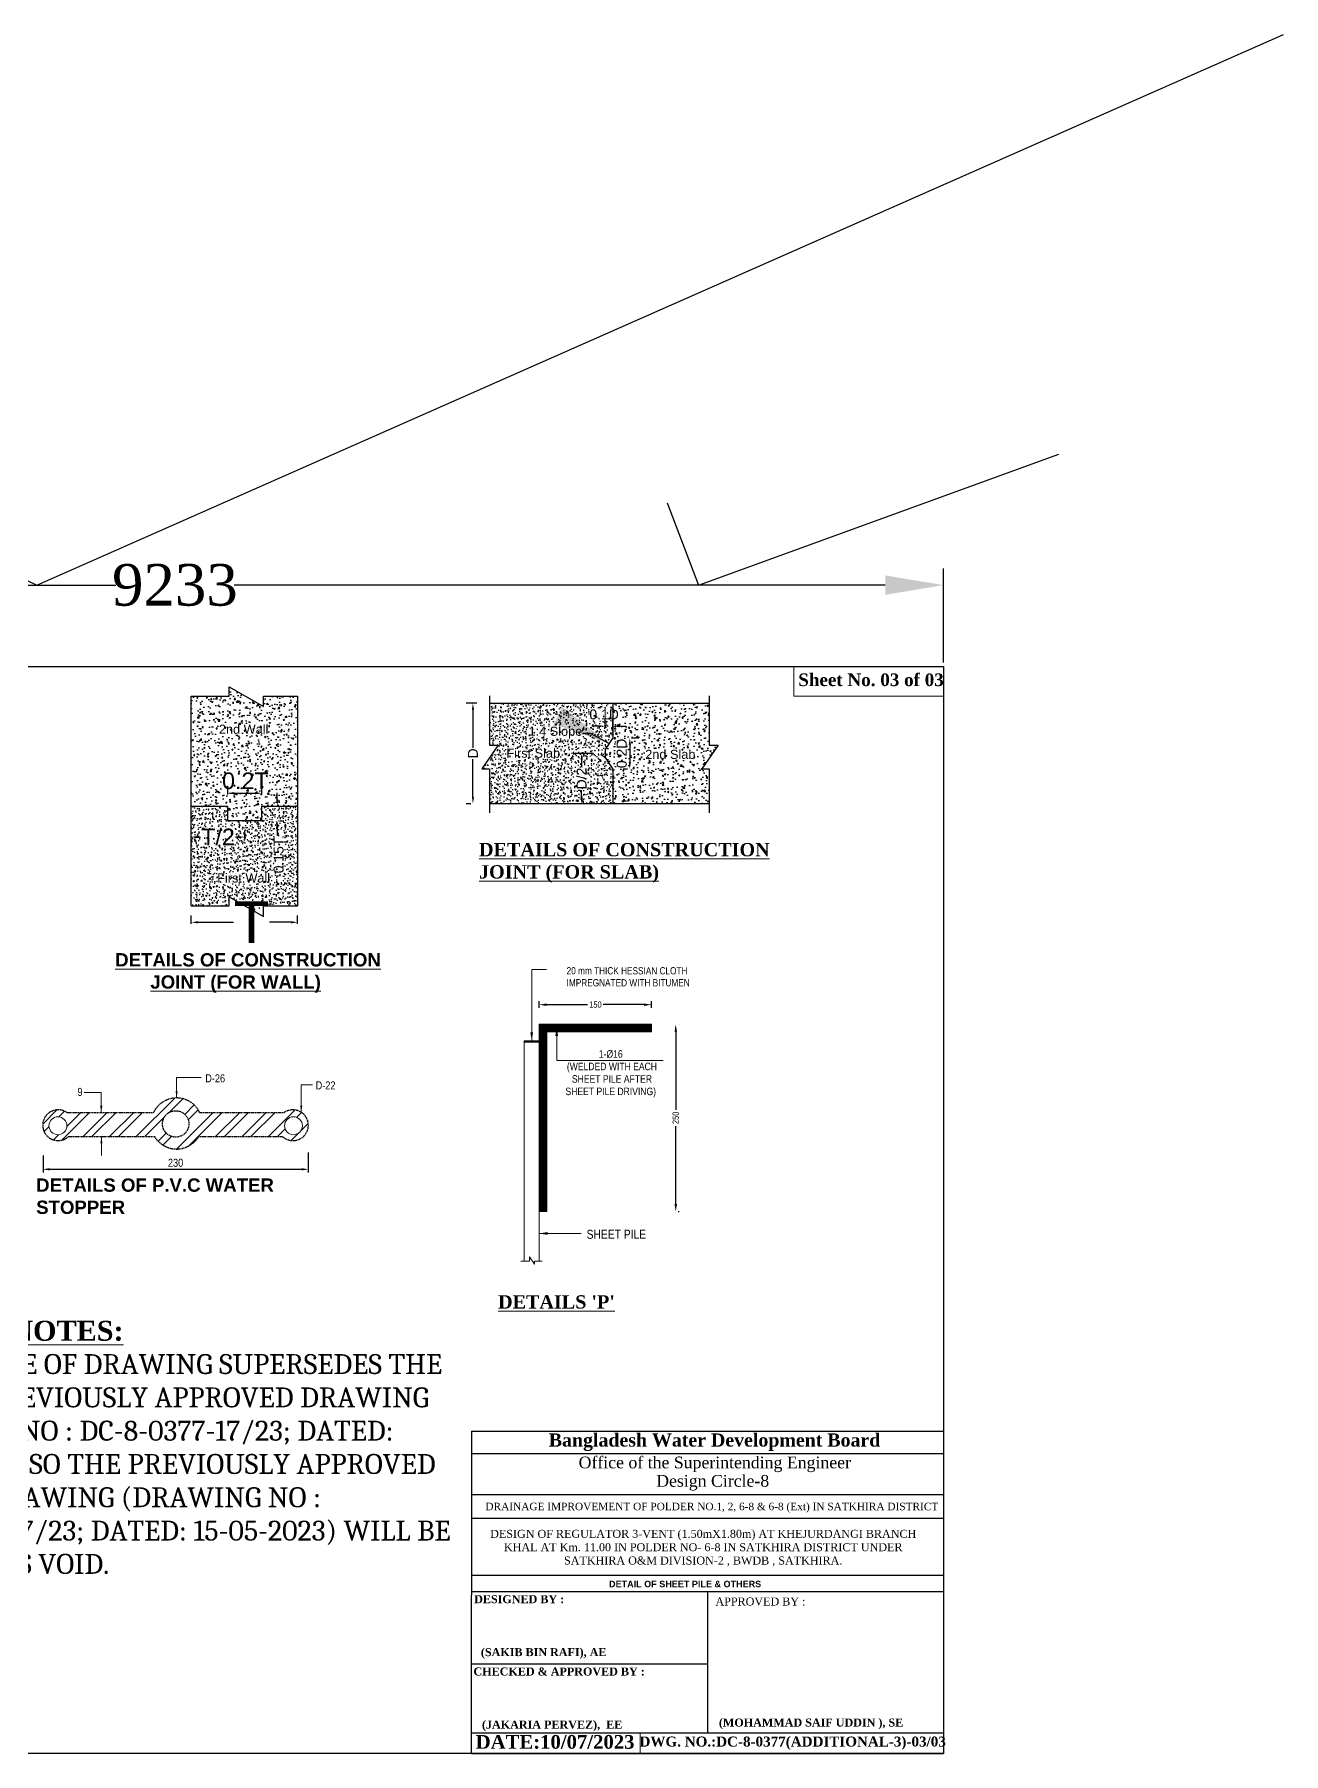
# Model space of a CAD drawing. Extents: x -119161 to 3778985, y -718511 to -30958.
# Drawn here: x 2920370 to 2927873, y -694622 to -684295 of the extents above; entities that cross this region are included whole.
import ezdxf

# ---------------------------------------------------------------- set-up
doc = ezdxf.new("R2010")
doc.units = 0
doc.header["$MEASUREMENT"] = 0
doc.linetypes.add('DASHED2', pattern=[9.525, 6.35, -3.175])
doc.layers.get('0').update_dxf_attribs({"linetype": 'CONTINUOUS'})
doc.layers.get('DEFPOINTS').update_dxf_attribs({"linetype": 'CONTINUOUS'})
for name, color, linetype, lineweight in [('Dim', 7, 'CONTINUOUS', 9), ('Left Bank Profile', 7, 'CONTINUOUS', 25), ('TEXT-ROOM', 4, 'CONTINUOUS', 5)]:
    doc.layers.add(name, color=color, linetype=linetype, lineweight=lineweight)
for name, color, linetype in [('DOTTED', 240, 'DASHED2'), ('LINE', 7, 'CONTINUOUS'), ('TEXT', 10, 'CONTINUOUS')]:
    doc.layers.add(name, color=color, linetype=linetype)
doc.styles.add('1-2', font='arial.ttf')
doc.styles.add('ARIAL', font='ARIALN.TTF')
doc.styles.add('Arial-25', font='arial.ttf')
doc.styles.add('DIM', font='isocp3.shx')
doc.styles.get("Standard").update_dxf_attribs({"font": 'times.ttf', "height": 250})
doc.dimstyles.new('1-2', dxfattribs={"dimtxt": 240, "dimasz": 360, "dimexe": 120, "dimexo": 120, "dimgap": 24, "dimtad": 1, "dimdec": 0, "dimzin": 3, "dimdsep": 46, "dimtxsty": '1-2', "dimblk": 'DOTSMALL', "dimcen": 0, "dimdle": 120, "dimclrd": 256, "dimclre": 256, "dimclrt": 6, "dimadec": 0, "dimazin": 0, "dimtfac": 0.6, "dimtdec": 0, "dimtofl": 0, "dimtmove": 2, "dimatfit": 3, "dimfxl": 2, "dimfrac": 1, "dimtolj": 1, "dimtzin": 0, "dimlwd": 13, "dimlwe": 13, "dimarcsym": 0})
doc.dimstyles.new('3', dxfattribs={"dimtxt": 225, "dimasz": 350, "dimexe": 100, "dimexo": 25, "dimgap": 9, "dimtad": 0, "dimdec": 0, "dimzin": 0, "dimdsep": 46, "dimtxsty": 'Standard', "dimcen": 0, "dimclrt": 256, "dimadec": 0, "dimazin": 0, "dimtfac": 1, "dimtdec": 0, "dimtofl": 0, "dimtmove": 2, "dimatfit": 3, "dimfxl": 1, "dimtolj": 1, "dimtzin": 0, "dimarcsym": 0})
doc.dimstyles.new('dim_20', dxfattribs={"dimtxt": 40, "dimasz": 40, "dimexe": 20, "dimexo": 20, "dimgap": 15, "dimtad": 1, "dimdec": 0, "dimzin": 0, "dimdsep": 46, "dimtxsty": 'DIM', "dimcen": 150, "dimclrd": 5, "dimclre": 5, "dimclrt": 7, "dimadec": 0, "dimazin": 0, "dimtfac": 1, "dimtdec": 0, "dimtmove": 0, "dimatfit": 3, "dimfxl": 20, "dimtolj": 1, "dimtzin": 0, "dimarcsym": 0})

# ---------------------------------------------------------------- blocks, each defined once
blk = doc.blocks.new('*D475')
at = {"layer": 'DEFPOINTS', "color": 0, "linetype": 'Continuous', "lineweight": -2}
for p in [(2920422, -691009), (2922015, -690991), (2922015, -691112)]:
    blk.add_point(p, dxfattribs=at)
at = {"layer": 'Dim', "color": 5, "linetype": 'Continuous', "lineweight": -2}
for p, q in [((2920422, -691029), (2920422, -691132)), ((2922015, -691011), (2922015, -691132)), ((2920462, -691112), (2921975, -691112))]:
    blk.add_line(p, q, dxfattribs=at)
for points in [[(2920462, -691105), (2920462, -691119), (2920422, -691112)], [(2921975, -691105), (2921975, -691119), (2922015, -691112)]]:
    blk.add_solid(points, dxfattribs=at)
at = {"layer": 'Dim', "color": 7, "linetype": 'Continuous', "insert": (2921218, -691073), "char_height": 48, "attachment_point": 5, "style": 'ARIAL'}
blk.add_mtext('\\A1;230', dxfattribs=at)
blk = doc.blocks.new('_DotSmall')
at = {"color": 0, "linetype": 'ByBlock', "const_width": 0.5}
blk.add_lwpolyline([(-0.0625, 0, 1), (0.0625, 0, 1)], format="xyb", close=True, dxfattribs=at)
blk = doc.blocks.new('*D476')
at = {"layer": 'DEFPOINTS', "color": 0, "lineweight": -2}
for p in [(2921312, -689662), (2921951, -689628), (2921951, -689662)]:
    blk.add_point(p, dxfattribs=at)
at = {"layer": 'LINE', "color": 0, "lineweight": -2}
for p, q in [((2921312, -689637), (2921312, -689588)), ((2921951, -689637), (2921951, -689588))]:
    blk.add_line(p, q, dxfattribs=at)
at = {"layer": 'LINE', "color": 0}
for p, q in [((2921352, -689628), (2921565, -689628)), ((2921911, -689628), (2921782, -689628))]:
    blk.add_line(p, q, dxfattribs=at)
at = {"layer": 'LINE', "color": 0, "lineweight": -2}
for points in [[(2921352, -689622), (2921352, -689635), (2921312, -689628)], [(2921911, -689622), (2921911, -689635), (2921951, -689628)]]:
    blk.add_solid(points, dxfattribs=at)
at = {"layer": 'LINE', "lineweight": -2, "insert": (2921674, -689628), "char_height": 250, "attachment_point": 5}
blk.add_mtext('\\A1;{\\fArial|b0|i0|c0|p34;T}', dxfattribs=at)
blk = doc.blocks.new('*D477')
at = {"layer": 'DEFPOINTS', "color": 0, "lineweight": -2}
for p in [(2921312, -689150), (2921634, -689116), (2921634, -689150)]:
    blk.add_point(p, dxfattribs=at)
at = {"layer": 'LINE', "color": 0, "lineweight": -2}
for p, q in [((2921312, -689125), (2921312, -689076)), ((2921634, -689125), (2921634, -689076))]:
    blk.add_line(p, q, dxfattribs=at)
at = {"layer": 'LINE', "color": 0}
for p, q in [((2921352, -689116), (2921368, -689116)), ((2921594, -689116), (2921577, -689116))]:
    blk.add_line(p, q, dxfattribs=at)
at = {"layer": 'LINE', "color": 0, "lineweight": -2}
for points in [[(2921352, -689110), (2921352, -689123), (2921312, -689116)], [(2921594, -689110), (2921594, -689123), (2921634, -689116)]]:
    blk.add_solid(points, dxfattribs=at)
at = {"layer": 'LINE', "lineweight": -2, "insert": (2921473, -689116), "char_height": 250, "attachment_point": 5}
blk.add_mtext('\\A1;{\\fArial|b0|i0|c0|p34;\\H0.4x;T/2}', dxfattribs=at)
blk = doc.blocks.new('*D478')
at = {"layer": 'DEFPOINTS', "color": 0, "lineweight": -2}
for p in [(2921531, -688886), (2921736, -688853), (2921736, -688886)]:
    blk.add_point(p, dxfattribs=at)
at = {"layer": 'LINE', "color": 0, "lineweight": -2}
for p, q in [((2921531, -688861), (2921531, -688813)), ((2921736, -688861), (2921736, -688813))]:
    blk.add_line(p, q, dxfattribs=at)
at = {"layer": 'LINE', "color": 0}
blk.add_line((2921571, -688853), (2921696, -688853), dxfattribs=at)
at = {"layer": 'LINE', "color": 0, "lineweight": -2}
for points in [[(2921571, -688846), (2921571, -688860), (2921531, -688853)], [(2921696, -688846), (2921696, -688860), (2921736, -688853)]]:
    blk.add_solid(points, dxfattribs=at)
at = {"layer": 'LINE', "lineweight": -2, "insert": (2921637, -688779), "char_height": 250, "attachment_point": 5}
blk.add_mtext('\\A1;{\\fArial|b0|i0|c0|p34;\\H0.4x;0.2T}', dxfattribs=at)
blk = doc.blocks.new('*D479')
at = {"layer": 'DEFPOINTS', "color": 0, "lineweight": -2}
for p in [(2921813, -688930), (2921822, -689018), (2921829, -689018)]:
    blk.add_point(p, dxfattribs=at)
at = {"layer": 'LINE', "color": 0}
for p, q in [((2921829, -688890), (2921829, -688850)), ((2921829, -689058), (2921829, -689098))]:
    blk.add_line(p, q, dxfattribs=at)
at = {"layer": 'LINE', "color": 0, "lineweight": -2}
for p, q in [((2921838, -688930), (2921869, -688930)), ((2921847, -689018), (2921869, -689018))]:
    blk.add_line(p, q, dxfattribs=at)
for points in [[(2921822, -688890), (2921836, -688890), (2921829, -688930)], [(2921822, -689058), (2921836, -689058), (2921829, -689018)]]:
    blk.add_solid(points, dxfattribs=at)
at = {"layer": 'LINE', "lineweight": -2, "insert": (2921837, -689227), "char_height": 250, "attachment_point": 5, "rotation": 90}
blk.add_mtext('\\A1;{\\fArial|b0|i0|c0|p34;\\H0.24x;0.15T}', dxfattribs=at)
blk = doc.blocks.new('*D480')
at = {"layer": 'DEFPOINTS', "color": 0, "lineweight": -2}
for p in [(2923753, -688614), (2923657, -688916), (2923669, -688916)]:
    blk.add_point(p, dxfattribs=at)
at = {"layer": 'LINE', "color": 0, "lineweight": -2}
for p, q in [((2923728, -688614), (2923617, -688614)), ((2923644, -688916), (2923617, -688916))]:
    blk.add_line(p, q, dxfattribs=at)
at = {"layer": 'LINE', "color": 0}
for p, q in [((2923657, -688654), (2923657, -688696)), ((2923657, -688876), (2923657, -688834))]:
    blk.add_line(p, q, dxfattribs=at)
at = {"layer": 'LINE', "color": 0, "lineweight": -2}
for points in [[(2923650, -688654), (2923664, -688654), (2923657, -688614)], [(2923650, -688876), (2923664, -688876), (2923657, -688916)]]:
    blk.add_solid(points, dxfattribs=at)
at = {"layer": 'LINE', "lineweight": -2, "insert": (2923657, -688765), "char_height": 250, "attachment_point": 5, "rotation": 90}
blk.add_mtext('\\A1;{\\fArial|b0|i0|c0|p34;\\H0.24x;D/2}', dxfattribs=at)
blk = doc.blocks.new('*D481')
at = {"layer": 'DEFPOINTS', "color": 0, "lineweight": -2}
for p in [(2923053, -688312), (2923004, -688916), (2923016, -688916)]:
    blk.add_point(p, dxfattribs=at)
at = {"layer": 'LINE', "color": 0, "lineweight": -2}
for p, q in [((2923028, -688312), (2922964, -688312)), ((2922991, -688916), (2922964, -688916))]:
    blk.add_line(p, q, dxfattribs=at)
at = {"layer": 'LINE', "color": 0}
for p, q in [((2923004, -688352), (2923004, -688580)), ((2923004, -688876), (2923004, -688648))]:
    blk.add_line(p, q, dxfattribs=at)
at = {"layer": 'LINE', "color": 0, "lineweight": -2}
for points in [[(2922998, -688352), (2923011, -688352), (2923004, -688312)], [(2922998, -688876), (2923011, -688876), (2923004, -688916)]]:
    blk.add_solid(points, dxfattribs=at)
at = {"layer": 'LINE', "lineweight": -2, "insert": (2923004, -688614), "char_height": 250, "attachment_point": 5, "rotation": 90}
blk.add_mtext('\\A1;{\\fArial|b0|i0|c0|p34;\\H0.24x;D}', dxfattribs=at)
blk = doc.blocks.new('*D482')
at = {"layer": 'DEFPOINTS', "color": 0, "lineweight": -2}
for p in [(2923931, -688521), (2923946, -688708), (2923958, -688708)]:
    blk.add_point(p, dxfattribs=at)
at = {"layer": 'LINE', "color": 0}
blk.add_line((2923946, -688561), (2923946, -688668), dxfattribs=at)
at = {"layer": 'LINE', "color": 0, "lineweight": -2}
for p, q in [((2923956, -688521), (2923986, -688521)), ((2923933, -688708), (2923906, -688708))]:
    blk.add_line(p, q, dxfattribs=at)
for points in [[(2923940, -688561), (2923953, -688561), (2923946, -688521)], [(2923940, -688668), (2923953, -688668), (2923946, -688708)]]:
    blk.add_solid(points, dxfattribs=at)
at = {"layer": 'LINE', "lineweight": -2, "insert": (2923898, -688614), "char_height": 250, "attachment_point": 5, "rotation": 90}
blk.add_mtext('\\A1;{\\fArial|b0|i0|c0|p34;\\H0.24x;0.2D}', dxfattribs=at)
blk = doc.blocks.new('*D483')
at = {"layer": 'DEFPOINTS', "color": 0, "lineweight": -2}
for p in [(2923844, -688450), (2923798, -688484), (2923844, -688484)]:
    blk.add_point(p, dxfattribs=at)
at = {"layer": 'LINE', "color": 0}
for p, q in [((2923758, -688450), (2923718, -688450)), ((2923884, -688450), (2923924, -688450))]:
    blk.add_line(p, q, dxfattribs=at)
at = {"layer": 'LINE', "color": 0, "lineweight": -2}
for p, q in [((2923798, -688459), (2923798, -688410)), ((2923844, -688459), (2923844, -688410))]:
    blk.add_line(p, q, dxfattribs=at)
for points in [[(2923758, -688444), (2923758, -688457), (2923798, -688450)], [(2923884, -688444), (2923884, -688457), (2923844, -688450)]]:
    blk.add_solid(points, dxfattribs=at)
at = {"layer": 'LINE', "lineweight": -2, "insert": (2923792, -688380), "char_height": 250, "attachment_point": 5}
blk.add_mtext('\\A1;{\\fArial|b0|i0|c0|p34;\\H0.24x;0.1D}', dxfattribs=at)
blk = doc.blocks.new('*D484')
at = {"layer": 'DEFPOINTS', "color": 0, "lineweight": -2, "ltscale": 50}
for p in [(2924077, -690123), (2923402, -690163), (2924077, -690163)]:
    blk.add_point(p, dxfattribs=at)
at = {"layer": 'Dim', "color": 5, "lineweight": -2, "ltscale": 50}
for p, q in [((2923402, -690143), (2923402, -690103)), ((2923447, -690123), (2923692, -690123)), ((2924032, -690123), (2923787, -690123)), ((2924077, -690143), (2924077, -690103))]:
    blk.add_line(p, q, dxfattribs=at)
for points in [[(2923447, -690116), (2923447, -690131), (2923402, -690123)], [(2924032, -690116), (2924032, -690131), (2924077, -690123)]]:
    blk.add_solid(points, dxfattribs=at)
at = {"layer": 'Dim', "color": 7, "ltscale": 50, "insert": (2923740, -690123), "char_height": 50, "attachment_point": 5, "style": 'ARIAL'}
blk.add_mtext('\\A1;{\\H0.75x;150}', dxfattribs=at)
blk = doc.blocks.new('*D485')
at = {"layer": 'DEFPOINTS', "color": 0, "lineweight": -2, "ltscale": 50}
for p in [(2924222, -690241), (2924216, -691366), (2924222, -691366)]:
    blk.add_point(p, dxfattribs=at)
at = {"layer": 'Dim', "color": 5, "lineweight": -2, "ltscale": 50}
for p, q in [((2924222, -690286), (2924222, -690754)), ((2924242, -690241), (2924242, -690241)), ((2924222, -691321), (2924222, -690853)), ((2924236, -691366), (2924242, -691366))]:
    blk.add_line(p, q, dxfattribs=at)
for points in [[(2924215, -690286), (2924230, -690286), (2924222, -690241)], [(2924215, -691321), (2924230, -691321), (2924222, -691366)]]:
    blk.add_solid(points, dxfattribs=at)
at = {"layer": 'Dim', "color": 7, "ltscale": 50, "insert": (2924222, -690803), "char_height": 50, "attachment_point": 5, "rotation": 90, "style": 'ARIAL'}
blk.add_mtext('\\A1;{\\H0.75x;250}', dxfattribs=at)
blk = doc.blocks.new('*D474')
at = {"layer": 'DEFPOINTS', "color": 0, "lineweight": -2, "ltscale": 0.5}
for p in [(2925831, -687603), (2916598, -688093), (2925831, -688093)]:
    blk.add_point(p, dxfattribs=at)
at = {"layer": 'LINE', "color": 0, "lineweight": -2, "ltscale": 0.5}
for p, q in [((2916598, -688068), (2916598, -687503)), ((2925831, -688068), (2925831, -687503)), ((2916948, -687603), (2920859, -687603)), ((2925481, -687603), (2921570, -687603))]:
    blk.add_line(p, q, dxfattribs=at)
for points in [[(2916948, -687545), (2916948, -687661), (2916598, -687603)], [(2925481, -687545), (2925481, -687661), (2925831, -687603)]]:
    blk.add_solid(points, dxfattribs=at)
at = {"layer": 'LINE', "ltscale": 0.5, "insert": (2921214, -687603), "char_height": 250, "attachment_point": 5}
blk.add_mtext('\\A1;9233', dxfattribs=at)

msp = doc.modelspace()

# ---------------------------------------------------------------- hatches: boundary and pattern name
at = {"layer": 'Dim', "lineweight": 15}
h = msp.add_hatch(color=15, dxfattribs=at)
h.dxf.hatch_style = 1
h.paths.add_polyline_path([(2923402.1, -690339.9), (2923312.1, -690339.9), (2923312.1, -690348.4), (2923402.1, -690348.4)])
h = msp.add_hatch(dxfattribs=at)
h.set_pattern_fill('ANSI31', color=15, scale=4.5)
h.set_pattern_definition([(45, (2333751.6009, -669515.30817), (-0.3977475644, 0.3977475644), [])])
h.paths.add_polyline_path([(2924077.1, -690241), (2923402.1, -690241), (2923402.1, -691366), (2923447.1, -691366), (2923447.1, -690286), (2924077.1, -690286)])
at = {"layer": 'LINE', "lineweight": -2}
h = msp.add_hatch(dxfattribs=at)
h.set_pattern_fill('AR-CONC', color=8, scale=11.704875, style=0)
h.set_pattern_definition([(50, (2797905.39, -509868.24), (83.954408, -7.34506), [8.778656, -96.56522]), (355, (2797905.39, -509868.24), (-16.24067, 88.04315), [7.022925, -77.252175]), (100.4514, (2797912.39, -509868.85), (67.7138, 80.698037), [7.46071, -82.067808]), (46.1842, (2797905.39, -509844.83), (124.91923, -19.373794), [13.167984, -144.84783]), (96.6356, (2797915.8, -509846.45), (109.4011, 114.01928), [11.191065, -123.10169]), (351.1842, (2797905.39, -509844.83), (109.40101, 114.019365), [10.53439, -115.87826]), (21, (2797917.095, -509850.684), (69.867224, -47.126038), [8.778656, -96.56522]), (326, (2797917.095, -509850.68), (28.479755, 84.877906), [7.022925, -77.252175]), (71.4514, (2797922.92, -509854.61), (98.347008, 37.75179), [7.46071, -82.067808]), (37.5, (2797905.39, -509868.24), (1.423296, 38.9648095), [0, -76.315785, 0, -78.422662, 0, -77.544797]), (7.5, (2797905.39, -509868.24), (30.7919605, 46.165398), [0, -44.7126225, 0, -74.560054, 0, -29.554809]), (327.5, (2797879.288, -509868.24), (62.483249, -2.6400195), [0, -29.262187, 0, -91.298025, 0, -121.145456]), (317.5, (2797867.583, -509868.24), (68.261212, 11.717163), [0, -38.040844, 0, -60.631252, 0, -86.030831])])
h.paths.add_polyline_path([(2921951.2, -688269.2), (2921746.8, -688269.2), (2921746.8, -688332.2), (2921539.3, -688213.9), (2921539.3, -688269.2), (2921311.5, -688269.2), (2921311.5, -688930.5), (2921530.7, -688930.5), (2921530.7, -689017.7), (2921736.5, -689017.7), (2921736.5, -688930.5), (2921951.2, -688930.5)])
h.paths.add_polyline_path([(2921550.4, -688860.3), (2921721.7, -688860.3), (2921721.7, -688753.2), (2921550.4, -688753.2)], flags=24)
h.paths.add_polyline_path([(2921466.4, -688525.7), (2921790.6, -688525.7), (2921790.6, -688413.2), (2921466.4, -688413.2)], flags=24)
h = msp.add_hatch(dxfattribs=at)
h.set_pattern_fill('AR-CONC', color=8, scale=7.80325, style=0)
h.set_pattern_definition([(50, (2803244.246, -509568.63), (55.969605, -4.896706), [5.852437, -64.376812]), (355, (2803244.246, -509568.63), (-10.827113, 58.695433), [4.68195, -51.50145]), (100.4514, (2803248.91, -509569.04), (45.142533, 53.798691), [4.973806, -54.711872]), (46.1842, (2803244.246, -509553.024), (83.279487, -12.915862), [8.778656, -96.56522]), (96.6356, (2803251.186, -509554.1), (72.934068, 76.012853), [7.46071, -82.067795]), (351.1842, (2803244.246, -509553.02), (72.934008, 76.01291), [7.022925, -77.252175]), (21, (2803252.05, -509556.926), (46.57815, -31.417359), [5.852437, -64.376812]), (326, (2803252.05, -509556.926), (18.986504, 56.585271), [4.68195, -51.50145]), (71.4514, (2803255.93, -509559.544), (65.564672, 25.167861), [4.973806, -54.711872]), (37.5, (2803244.246, -509568.63), (0.948864, 25.9765396), [0, -50.87719, 0, -52.281775, 0, -51.6965312]), (7.5, (2803244.246, -509568.63), (20.5279737, 30.776932), [0, -29.808415, 0, -49.7067025, 0, -19.7032062]), (327.5, (2803226.844, -509568.63), (41.6554993, -1.760013), [0, -19.508125, 0, -60.86535, 0, -80.7636375]), (317.5, (2803219.04, -509568.63), (45.507475, 7.811442), [0, -25.3605625, 0, -40.420835, 0, -57.3538875])])
h.paths.add_polyline_path([(2923844.3, -688915.9), (2923844.3, -688708.2), (2923798.1, -688638.8), (2923798.1, -688589.6), (2923844.3, -688521.1), (2923844.3, -688312.5), (2923102.9, -688312.5), (2923102.9, -688563.7), (2923155.6, -688563.7), (2923057.5, -688706.7), (2923102.9, -688706.7), (2923102.9, -688915.9)])
h.paths.add_polyline_path([(2923697.4, -688817.8), (2923697.4, -688713.6), (2923617, -688713.6), (2923617, -688817.8)], flags=24)
h.paths.add_polyline_path([(2923190, -688669.6), (2923539.6, -688669.6), (2923539.6, -688557), (2923190, -688557)], flags=24)
h.paths.add_polyline_path([(2923322.1, -688538.6), (2923671.8, -688538.6), (2923671.8, -688426.1), (2923322.1, -688426.1)], flags=24)
h = msp.add_hatch(dxfattribs=at)
h.set_pattern_fill('AR-CONC', color=8, scale=11.704875, style=0)
h.set_pattern_definition([(50, (2802852.94, -509820.59), (83.954408, -7.34506), [8.778656, -96.56522]), (355, (2802852.94, -509820.59), (-16.24067, 88.04315), [7.022925, -77.252175]), (100.4514, (2802859.94, -509821.2), (67.7138, 80.698037), [7.46071, -82.067808]), (46.1842, (2802852.94, -509797.18), (124.91923, -19.373794), [13.167984, -144.84783]), (96.6356, (2802863.35, -509798.79), (109.4011, 114.01928), [11.191065, -123.10169]), (351.1842, (2802852.94, -509797.18), (109.40101, 114.019365), [10.53439, -115.87826]), (21, (2802864.65, -509803.03), (69.867224, -47.126038), [8.778656, -96.56522]), (326, (2802864.65, -509803.03), (28.479755, 84.877906), [7.022925, -77.252175]), (71.4514, (2802870.47, -509806.96), (98.347008, 37.75179), [7.46071, -82.067808]), (37.5, (2802852.942, -509820.588), (1.423296, 38.9648095), [0, -76.315785, 0, -78.422662, 0, -77.544797]), (7.5, (2802852.94, -509820.588), (30.7919605, 46.165398), [0, -44.7126225, 0, -74.560054, 0, -29.554809]), (327.5, (2802826.84, -509820.588), (62.483249, -2.6400195), [0, -29.262187, 0, -91.298025, 0, -121.145456]), (317.5, (2802815.135, -509820.59), (68.261212, 11.717163), [0, -38.040844, 0, -60.631252, 0, -86.030831])])
h.paths.add_polyline_path([(2924423.5, -688915.9), (2924423.5, -688706.7), (2924378, -688706.7), (2924476.1, -688563.7), (2924423.5, -688563.7), (2924423.5, -688312.5), (2923844.4, -688312.5), (2923844.4, -688521.1), (2923798.2, -688589.6), (2923798.2, -688638.8), (2923844.4, -688708.2), (2923844.4, -688915.9)])
h.paths.add_polyline_path([(2923938.3, -688681.1), (2923938.3, -688546.6), (2923858, -688546.6), (2923858, -688681.1)], flags=24)
h.paths.add_polyline_path([(2923753.4, -688440.4), (2923888, -688440.4), (2923888, -688360), (2923753.4, -688360)], flags=9)
h.paths.add_polyline_path([(2924025.9, -688676.4), (2924354.5, -688676.4), (2924354.5, -688563.8), (2924025.9, -688563.8)], flags=24)
h = msp.add_hatch(dxfattribs=at)
h.set_pattern_fill('AR-CONC', color=8, scale=7.80325, style=0)
h.set_pattern_definition([(50, (2797905.39, -509868.24), (55.969605, -4.896706), [5.852437, -64.376812]), (355, (2797905.39, -509868.24), (-10.827113, 58.695433), [4.68195, -51.50145]), (100.4514, (2797910.054, -509868.65), (45.142533, 53.798691), [4.973806, -54.711872]), (46.1842, (2797905.39, -509852.635), (83.279487, -12.915862), [8.778656, -96.56522]), (96.6356, (2797912.33, -509853.71), (72.934068, 76.012853), [7.46071, -82.067795]), (351.1842, (2797905.39, -509852.635), (72.934008, 76.01291), [7.022925, -77.252175]), (21, (2797913.193, -509856.537), (46.57815, -31.417359), [5.852437, -64.376812]), (326, (2797913.193, -509856.537), (18.986504, 56.585271), [4.68195, -51.50145]), (71.4514, (2797917.075, -509859.155), (65.564672, 25.167861), [4.973806, -54.711872]), (37.5, (2797905.39, -509868.241), (0.948864, 25.9765396), [0, -50.87719, 0, -52.281775, 0, -51.6965312]), (7.5, (2797905.39, -509868.241), (20.5279737, 30.776932), [0, -29.808415, 0, -49.7067025, 0, -19.7032062]), (327.5, (2797887.989, -509868.241), (41.6554993, -1.760013), [0, -19.508125, 0, -60.86535, 0, -80.7636375]), (317.5, (2797880.185, -509868.24), (45.507475, 7.811442), [0, -25.3605625, 0, -40.420835, 0, -57.3538875])])
h.paths.add_polyline_path([(2921746.8, -689593), (2921746.8, -689530), (2921951.2, -689530), (2921951.2, -688930.5), (2921736.5, -688930.5), (2921736.5, -689017.7), (2921530.7, -689017.7), (2921530.7, -688930.5), (2921311.5, -688930.5), (2921311.5, -689530), (2921539.3, -689530), (2921539.3, -689474.7)])
h.paths.add_polyline_path([(2921408.1, -689170.4), (2921539.1, -689170.4), (2921539.1, -689063.2), (2921408.1, -689063.2)], flags=24)
h.paths.add_polyline_path([(2921890.8, -689333.4), (2921890.8, -689121.7), (2921783.6, -689121.7), (2921783.6, -689333.4)], flags=24)
h.paths.add_polyline_path([(2921453.9, -689419.4), (2921799.1, -689419.4), (2921799.1, -689306.8), (2921453.9, -689306.8)], flags=24)
at = {"layer": 'LINE', "lineweight": 15}
h = msp.add_hatch(dxfattribs=at)
h.set_pattern_fill('ANSI32', color=256, scale=300, style=0)
h.set_pattern_definition([(45, (2812150.64, -684240.2), (-79.54951, 79.54951), []), (45, (2812203.67, -684240.2), (-79.54951, 79.54951), [])])
h.paths.add_polyline_path([(2921861.1, -690915.9, 2.051948), (2921871.2, -690770.5), (2921362.7, -690770.5, 0.6294192), (2921086.1, -690770.5), (2920564.2, -690770.5, 2.051948), (2920574.3, -690915.9), (2921092.9, -690915.9, 0.5657835), (2921355.9, -690915.9)])
h.paths.add_polyline_path([(2921139.5, -690839.3, -1), (2921298, -690839.3, -1)], flags=16)
h.paths.add_polyline_path([(2921979.8, -690850.4, 1), (2921872.4, -690850.4, 1)], flags=16)
h.paths.add_polyline_path([(2920565.2, -690850.4, 1), (2920457.8, -690850.4, 1)], flags=16)

# ---------------------------------------------------------------- linework, layer by layer
at = {"layer": 'Dim', "color": 8, "lineweight": 15}
msp.add_lwpolyline([(2923312.1, -690348.4), (2923402.1, -690348.4), (2923402.1, -690339.9), (2923312.1, -690339.9)], close=True, dxfattribs=at)
at = {"layer": 'Dim', "color": 7, "lineweight": 15}
for points in [[(2923402.1, -691366), (2923402.1, -690241), (2924077.1, -690241), (2924077.1, -690286), (2924077.1, -690286), (2924077.1, -690286)], [(2923447.1, -691366), (2923447.1, -690286), (2924077.1, -690286)], [(2923312.1, -690348.4), (2923312.1, -691664.2)], [(2923312.1, -690348.4), (2923402.1, -690348.4)], [(2923402.1, -690348.4), (2923402.1, -691663.8)], [(2923447.1, -691366), (2923402.1, -691366)]]:
    msp.add_lwpolyline(points, dxfattribs=at)
at = {"layer": 'Dim', "lineweight": 15}
msp.add_lwpolyline([(2923291.2, -691664.2), (2923344.4, -691664.2), (2923344.4, -691638.3), (2923374.4, -691682.7), (2923374.4, -691663.8), (2923419.9, -691663.8)], dxfattribs=at)
at = {"layer": 'Dim', "ltscale": 50}
for centre in [(2920511.5, -690850.4), (2921926.1, -690850.4)]:
    msp.add_circle(centre, 53.7, dxfattribs=at)
at = {"layer": 'DOTTED', "color": 7}
for p, q in [((2920564.2, -690770.5), (2921086.1, -690770.5)), ((2921362.7, -690770.5), (2921871.2, -690770.5)), ((2920574.3, -690915.9), (2921092.9, -690915.9)), ((2921355.9, -690915.9), (2921861.1, -690915.9))]:
    msp.add_line(p, q, dxfattribs=at)
msp.add_circle((2921218.7, -690839.3), 79.3, dxfattribs=at)
for centre, radius, start, end in [((2920512.4, -690847.2), 92.5, 55.95223, 312.0246), ((2921224.4, -690836.9), 153.4, 25.6258, 154.3742), ((2921923, -690847.2), 92.5, 227.9754, 124.04777), ((2921224.4, -690836.9), 153.4, 210.99907, 329.00093)]:
    msp.add_arc(centre, radius, start, end, dxfattribs=at)
at = {"layer": 'Left Bank Profile'}
msp.add_lwpolyline([(2922996.3, -694621.7), (2925830.5, -694621.7)], dxfattribs=at)
msp.add_lwpolyline([(2922996.3, -694621.7), (2925830.5, -694621.7)], dxfattribs=at)
at = {"layer": 'LINE', "color": 0, "linetype": 'ByBlock', "lineweight": -2}
for p, q in [((2920385.3, -687602.9), (2927873.2, -684295)), ((2918352.1, -686637), (2920385.3, -687602.9)), ((2924359.5, -687602.9), (2926523.2, -686816.8)), ((2924170.6, -687108.4), (2924359.5, -687602.9))]:
    msp.add_line(p, q, dxfattribs=at)
at = {"layer": 'LINE', "color": 0, "lineweight": -2}
for p, q in [((2923844.3, -688312.5), (2923844.3, -688521.1)), ((2923844.4, -688312.5), (2923844.4, -688521.1)), ((2923611.5, -688614.2), (2923611.5, -688614.2)), ((2923844.3, -688708.2), (2923844.3, -688915.9)), ((2923844.4, -688708.2), (2923844.4, -688915.9)), ((2923844.4, -688708.2), (2923844.4, -688915.9))]:
    msp.add_line(p, q, dxfattribs=at)
at = {"layer": 'LINE'}
for p, q in [((2922996.3, -692684.6), (2925830.5, -692684.6)), ((2922996.3, -692684.6), (2922996.3, -693670.6)), ((2922996.3, -692819), (2925830.5, -692819)), ((2922996.3, -693064.4), (2925830.5, -693064.4)), ((2922996.3, -693206.8), (2925830.5, -693206.8)), ((2922996.3, -693550.7), (2925830.5, -693550.7)), ((2922996.3, -693648), (2925830.5, -693648)), ((2922996.3, -694621.7), (2922996.3, -693670.6)), ((2924413.4, -693648), (2924413.4, -694496)), ((2922996.3, -694082.2), (2924413.4, -694082.2)), ((2922996.3, -694496), (2925830.5, -694496)), ((2923528, -694496), (2925830.5, -694496)), ((2923528, -694496), (2925830.5, -694496)), ((2923528, -694496), (2925830.5, -694496))]:
    msp.add_line(p, q, dxfattribs=at)
at = {"layer": 'LINE', "lineweight": 9}
msp.add_line((2925830.5, -692684.6), (2925830.5, -694621.7), dxfattribs=at)
at = {"layer": 'LINE', "color": 7, "lineweight": 9}
for p, q in [((2924009.3, -694496), (2924009.3, -694621.7)), ((2923212.5, -694621.7), (2921086.3, -694621.7)), ((2925830.5, -694621.7), (2923090.6, -694621.7)), ((2925245.8, -694621.7), (2925437.5, -694621.7))]:
    msp.add_line(p, q, dxfattribs=at)
at = {"layer": 'LINE'}
msp.add_lwpolyline([(2925830.5, -694621.7), (2916597.5, -694621.7), (2916597.5, -688092.7), (2925830.5, -688092.7)], close=True, dxfattribs=at)
at = {"layer": 'LINE', "lineweight": 9}
msp.add_lwpolyline([(2925830.5, -688092.7), (2924930.9, -688092.7), (2924930.9, -688269.2), (2925830.5, -688269.2)], close=True, dxfattribs=at)
at = {"layer": 'LINE', "color": 0, "lineweight": -2}
for points in [[(2921311.5, -688269.2), (2921539.3, -688269.2), (2921539.3, -688213.9), (2921746.8, -688332.2), (2921746.8, -688269.2), (2921951.2, -688269.2)], [(2921311.5, -689530), (2921311.5, -688269.2)], [(2921951.2, -688269.2), (2921951.2, -689530)], [(2923102.9, -688267.2), (2923102.9, -688563.7), (2923155.6, -688563.7), (2923057.5, -688706.7), (2923102.9, -688706.7), (2923102.9, -688970)], [(2924423.5, -688267.2), (2924423.5, -688563.7), (2924476.1, -688563.7), (2924378, -688706.7), (2924423.5, -688706.7), (2924423.5, -688970)], [(2923102.9, -688312.5), (2924423.5, -688312.5)], [(2923844.3, -688312.5), (2923844.3, -688521.1), (2923798.1, -688589.6), (2923798.1, -688638.8), (2923844.3, -688708.2)], [(2923844.4, -688312.5), (2923844.4, -688521.1), (2923798.2, -688589.6), (2923798.2, -688638.8), (2923844.4, -688708.2)], [(2923844.4, -688312.5), (2923844.4, -688521.1), (2923798.2, -688589.6), (2923798.2, -688638.8), (2923844.4, -688708.2)], [(2921311.5, -688930.5), (2921530.7, -688930.5), (2921530.7, -689017.7), (2921736.5, -689017.7), (2921736.5, -688930.5), (2921951.2, -688930.5)], [(2924423.5, -688915.9), (2923102.9, -688915.9)], [(2921311.5, -689530), (2921539.3, -689530), (2921539.3, -689474.7), (2921746.8, -689593), (2921746.8, -689530), (2921951.2, -689530)]]:
    msp.add_lwpolyline(points, dxfattribs=at)

# ---------------------------------------------------------------- texts
at = {"layer": 'LINE', "color": 0, "style": 'ARIAL'}
for s, p in [('D-26', (2921396.3, -690589.8)), ('D-22', (2922059.4, -690632))]:
    msp.add_text(s, height=48, dxfattribs=at).set_placement(p)
at = {"layer": 'LINE', "color": 7, "lineweight": 9}
msp.add_text('APPROVED BY :', height=48.071, dxfattribs=at).set_placement((2924460.5, -693732.1))
for s, insert, char_height, width, attachment_point in [('{\\fTimes New Roman|b1|i0|c0|p18;Sheet No. 03 of 03}', (2924958, -688133.7), 75.767, 2721.518, 1), ('{\\fTimes New Roman|b1|i0|c0|p18;Bangladesh Water Development Board}', (2923459.8, -692698.6), 78.962, 2836.305, 1), ('{\\fTimes New Roman|b0|i0|c0|p18;Office of the Superintending Engineer}', (2923638.8, -692837.5), 70.664, 2538.221, 1), ('{\\fTimes New Roman|b0|i0|c0|p18;Design Circle-8}', (2924104.9, -692948), 70.664, 2538.221, 1), ('{\\fTimes New Roman Greek|b0|i0|c0|p18;\\C256;DRAINAGE IMPROVEMENT OF POLDER NO.1, 2, 6-8 & 6-8 (Ext) IN SATKHIRA DISTRICT }', (2924439, -693174.4), 44.995, 2758.981, 8), ('{\\fTimes New Roman Greek|b0|i0|c0|p18;\\C256;DESIGN OF REGULATOR 3-VENT (1.50mX1.80m) AT KHEJURDANGI BRANCH KHAL AT Km. 11.00 IN POLDER NO- 6-8 IN SATKHIRA DISTRICT UNDER SATKHIRA O&M DIVISION-2 , BWDB , SATKHIRA.}', (2924387.2, -693497.2), 48.0706, 2675.226, 8)]:
    msp.add_mtext(s, dxfattribs=dict(at, insert=insert, char_height=char_height, width=width, attachment_point=attachment_point))
at = {"layer": 'LINE', "color": 0, "lineweight": -2, "char_height": 54.623, "attachment_point": 5}
for s, insert in [('\\A1;{\\fArial|b0|i0|c0|p34;2nd Wall}', (2921626.9, -688469)), ('\\A1;{\\fArial|b0|i0|c0|p34;1:4 Slope}', (2923499.5, -688489.1)), ('\\A1;{\\fArial|b0|i0|c0|p34;First Slab}', (2923366.3, -688612.9)), ('\\A1;{\\fArial|b0|i0|c0|p34;2nd Slab}', (2924189.7, -688619.7)), ('\\A1;{\\fArial|b0|i0|c0|p34;First Wall}', (2921626.9, -689362.7))]:
    msp.add_mtext(s, dxfattribs=dict(at, insert=insert))
at = {"layer": 'LINE', "color": 7, "width": 1231.654, "attachment_point": 5, "style": 'ARIAL'}
for s, insert, char_height in [('{\\H0.8x;20 mm THICK HESSIAN CLOTH\\P IMPREGNATED WITH BITUMEN} ', (2923929.7, -689955.8), 54), ('1-%%C16\\P (WELDED WITH EACH\\P SHEET PILE AFTER \\PSHEET PILE DRIVING)', (2923831.8, -690538.4), 45)]:
    msp.add_mtext(s, dxfattribs=dict(at, insert=insert, char_height=char_height))
at = {"layer": 'LINE', "color": 4, "attachment_point": 5, "style": 'ARIAL'}
for s, insert, char_height, width in [('\\A1;9', (2920644.4, -690647.3), 48, 1278.03), ('{\\C7;SHEET PILE}', (2923865.7, -691502.6), 54, 7484.447)]:
    msp.add_mtext(s, dxfattribs=dict(at, insert=insert, char_height=char_height, width=width))
at = {"layer": 'LINE', "color": 7, "lineweight": 9, "insert": (2919400.1, -692021.9), "char_height": 144, "width": 3622.185, "attachment_point": 1, "style": 'Arial-25'}
msp.add_mtext('\\A1;{\\fTimes New Roman|b1|i0|c0|p18;\\H0.8333x;\\LSPECIAL NOTES:\\l^J\\fTimes New Roman|b0|i0|c0|p18;1. \\A0;\\fCambria|b0|i0|c0|p18;\\C256;THIS PAGE OF DRAWING SUPERSEDES THE PAGE OF PREVIOUSLY APPROVED DRAWING    (DRAWING NO : DC-8-0377-17/23; DATED: 15-05-2023). SO THE PREVIOUSLY APPROVED PAGE OF DRAWING (DRAWING NO : DC-8-0377-17/23; DATED: 15-05-2023) WILL BE TREATED AS VOID.\\P\\A1;\\fTimes New Roman|b0|i0|c0|p18;\\H1.2x;\\C7;  }', dxfattribs=at)
at = {"layer": 'LINE', "color": 7, "lineweight": 9, "attachment_point": 1}
for s, insert, char_height in [('{\\fTimes New Roman|b1|i0|c0|p18;DESIGNED BY :}', (2923011.5, -693670), 48.071), ('{\\fTimes New Roman|b1|i0|c0|p18;\\C0;(SAKIB BIN RAFI), AE}', (2923051.8, -693988.2), 48.071), ('{\\fTimes New Roman|b1|i0|c0|p18;CHECKED & APPROVED BY :}', (2923007.5, -694104.5), 48.071), ('{\\fTimes New Roman|b1|i0|c0|p18;\\C0;(JAKARIA PERVEZ),  EE  }', (2923058.1, -694423.5), 48.071), ('{\\fTimes New Roman|b1|i0|c0|p18;\\C0;(MOHAMMAD SAIF UDDIN ), SE}', (2924481.5, -694411.1), 48.071), ('{\\fTimes New Roman|b1|i0|c0|p18;DATE:10/07/2023}', (2923020.6, -694510), 82.365), (' {\\fTimes New Roman|b1|i0|c0|p18;DWG. NO.:DC-8-0377(ADDITIONAL-3)-03/03}', (2923981.7, -694519.3), 60)]:
    msp.add_mtext(s, dxfattribs=dict(at, insert=insert, char_height=char_height))
at = {"layer": 'TEXT', "color": 0, "linetype": 'ByBlock', "lineweight": -2, "insert": (2924278.5, -693583.5), "char_height": 38.862, "width": 3381.829, "attachment_point": 2, "style": 'ARIAL'}
msp.add_mtext('{\\fArial|b1|i0|c0|p34;\\C0;DETAIL OF SHEET PILE & OTHERS\\P }', dxfattribs=at)
at = {"layer": 'TEXT-ROOM', "char_height": 80, "attachment_point": 4}
for s, insert, width in [('\\pt983.4;{\\fTimes New Roman|b1|i0|c0|p18;\\L\\C0;DETAILS OF CONSTRUCTION \\PJOINT (FOR SLAB)}', (2923040.6, -689271.6), 1838.722), ('\\pi892.8,t1876;{\\fArial|b1|i0|c0|p34;\\L\\C0;DETAILS OF CONSTRUCTION \\P\\pi1104,t2087;JOINT (FOR WALL)}', (2919962.6, -689932.3), 3084.312), ('{\\fArial|b1|i0|c0|p34;\\C0;DETAILS OF P.V.C WATER STOPPER}', (2920380.8, -691274.1), 1838.722), ("{\\fTimes New Roman|b1|i0|c0|p18;\\L\\C7;DETAILS 'P'}", (2923155.1, -691909.2), 1838.722)]:
    msp.add_mtext(s, dxfattribs=dict(at, insert=insert, width=width))

# ---------------------------------------------------------------- dimensions: what is measured, and where the dimension line sits
at = {"layer": 'Dim', "ltscale": 50}
dim = msp.add_linear_dim(base=(2924077.1, -690123.5), p1=(2923402.1, -690162.9), p2=(2924077.1, -690162.9), text='{\\H0.75x;150}', dimstyle='dim_20', override={"dimtxt": 50, "dimasz": 45, "dimtxsty": 'ARIAL', "dimtmove": 2}, dxfattribs=at)
dim.commit()
dim.dimension.update_dxf_attribs({"geometry": '*D484', "text_midpoint": (2923739.6, -690123.5), "dimtype": 160})
dim = msp.add_linear_dim(base=(2924222.3, -691366), p1=(2924221.6, -690241), p2=(2924215.8, -691366), angle=90, text='{\\H0.75x;250}', dimstyle='dim_20', override={"dimtxt": 50, "dimasz": 45, "dimtxsty": 'ARIAL', "dimtmove": 2}, dxfattribs=at)
dim.commit()
dim.dimension.update_dxf_attribs({"geometry": '*D485', "text_midpoint": (2924222.3, -690803.5), "dimtype": 160})
at = {"layer": 'Dim', "linetype": 'Continuous'}
dim = msp.add_linear_dim(base=(2922015.5, -691112.1), p1=(2920421.5, -691008.8), p2=(2922015.5, -690990.5), text='230', dimstyle='dim_20', override={"dimtxt": 48, "dimtxsty": 'ARIAL'}, dxfattribs=at)
dim.commit()
dim.dimension.update_dxf_attribs({"geometry": '*D475', "text_midpoint": (2921218.5, -691072.6)})
at = {"layer": 'LINE', "color": 3, "ltscale": 0.5}
dim = msp.add_linear_dim(base=(2925830.5, -687602.9), p1=(2916597.5, -688092.7), p2=(2925830.5, -688092.7), dimstyle='3', override={"dimfxl": 700}, dxfattribs=at)
dim.commit()
dim.dimension.update_dxf_attribs({"geometry": '*D474', "text_midpoint": (2921214, -687602.9)})
at = {"layer": 'LINE', "color": 0, "lineweight": -2}
for base, p1, p2, text, picture, middle in [((2923844.3, -688450.4), (2923798.1, -688483.8), (2923844.3, -688483.8), '{\\fArial|b0|i0|c0|p34;\\H0.24x;0.1D}', '*D483', (2923792.3, -688379.7)), ((2921736.5, -688853.1), (2921530.7, -688886.5), (2921736.5, -688886.5), '{\\fArial|b0|i0|c0|p34;\\H0.4x;0.2T}', '*D478', (2921636.8, -688778.7)), ((2921633.5, -689116.4), (2921311.5, -689149.8), (2921633.5, -689149.8), '{\\fArial|b0|i0|c0|p34;\\H0.4x;T/2}', '*D477', (2921472.5, -689116.4)), ((2921951.2, -689628.3), (2921311.5, -689661.7), (2921951.2, -689661.7), '{\\fArial|b0|i0|c0|p34;T}', '*D476', (2921673.5, -689628.3))]:
    dim = msp.add_linear_dim(base=base, p1=p1, p2=p2, text=text, dimstyle='3', override={"dimtxt": 40, "dimasz": 40, "dimexe": 40, "dimclrd": 0, "dimclre": 0, "dimlwd": 65535}, dxfattribs=at)
    dim.commit()
    dim.dimension.update_dxf_attribs({"geometry": picture, "text_midpoint": middle, "dimtype": 160})
for base, p1, p2, text, picture, middle in [((2923946.2, -688708.2), (2923930.6, -688521.1), (2923958.4, -688708.2), '{\\fArial|b0|i0|c0|p34;\\H0.24x;0.2D}', '*D482', (2923897.9, -688614.2)), ((2921829.1, -689017.7), (2921813.5, -688930.5), (2921821.8, -689017.7), '{\\fArial|b0|i0|c0|p34;\\H0.24x;0.15T}', '*D479', (2921836.8, -689226.8))]:
    dim = msp.add_linear_dim(base=base, p1=p1, p2=p2, angle=90, text=text, dimstyle='3', override={"dimtxt": 40, "dimasz": 40, "dimexe": 40, "dimclrd": 0, "dimclre": 0, "dimlwd": 65535}, dxfattribs=at)
    dim.commit()
    dim.dimension.update_dxf_attribs({"geometry": picture, "text_midpoint": middle, "dimtype": 160})
for base, p1, p2, text, picture, middle in [((2923004.2, -688915.9), (2923052.5, -688312.5), (2923016.3, -688915.9), '{\\fArial|b0|i0|c0|p34;\\H0.24x;D}', '*D481', (2923004.2, -688614.2)), ((2923656.9, -688915.9), (2923753, -688614.2), (2923669.1, -688915.9), '{\\fArial|b0|i0|c0|p34;\\H0.24x;D/2}', '*D480', (2923656.9, -688765))]:
    dim = msp.add_linear_dim(base=base, p1=p1, p2=p2, angle=90, text=text, dimstyle='3', override={"dimtxt": 40, "dimasz": 40, "dimexe": 40, "dimclrd": 0, "dimclre": 0, "dimlwd": 65535}, dxfattribs=at)
    dim.commit()
    dim.dimension.update_dxf_attribs({"geometry": picture, "text_midpoint": middle})

# ---------------------------------------------------------------- leaders
at = {"layer": 'Dim', "color": 5, "lineweight": 15}
for points in [[(2923357.1, -690339.9), (2923357.1, -689912.5), (2923445.9, -689912.5)], [(2923507.2, -690260.5), (2923507.2, -690458.1), (2924146.6, -690458.1)], [(2923402.1, -691497.4), (2923655, -691497.4)]]:
    msp.add_leader(points, dimstyle='1-2', override={"dimasz": 50, "dimtad": 0, "dimfxl": 7, "dimarcsym": 1}, dxfattribs=at)
at = {"layer": 'Dim', "lineweight": 15}
for points in [[(2920771.7, -690770.5), (2920771.7, -690649.8), (2920669.7, -690649.8)], [(2921224.4, -690683.5), (2921224.4, -690560.9), (2921372.1, -690560.9)], [(2921973, -690769.1), (2921973, -690604.4), (2922041, -690604.4)], [(2920772.7, -690915.9), (2920772.7, -691028.2)]]:
    msp.add_leader(points, dimstyle='1-2', override={"dimasz": 40, "dimtad": 0, "dimfxl": 7, "dimarcsym": 1}, dxfattribs=at)
at = {"layer": 'LINE', "color": 0, "lineweight": -2}
msp.add_leader([(2923821.2, -688555.3), (2923710.5, -688493.7), (2923663.9, -688493.7)], dimstyle='3', override={"dimclrd": 0, "dimclre": 0}, dxfattribs=at)

doc.saveas('drawing.dxf')
